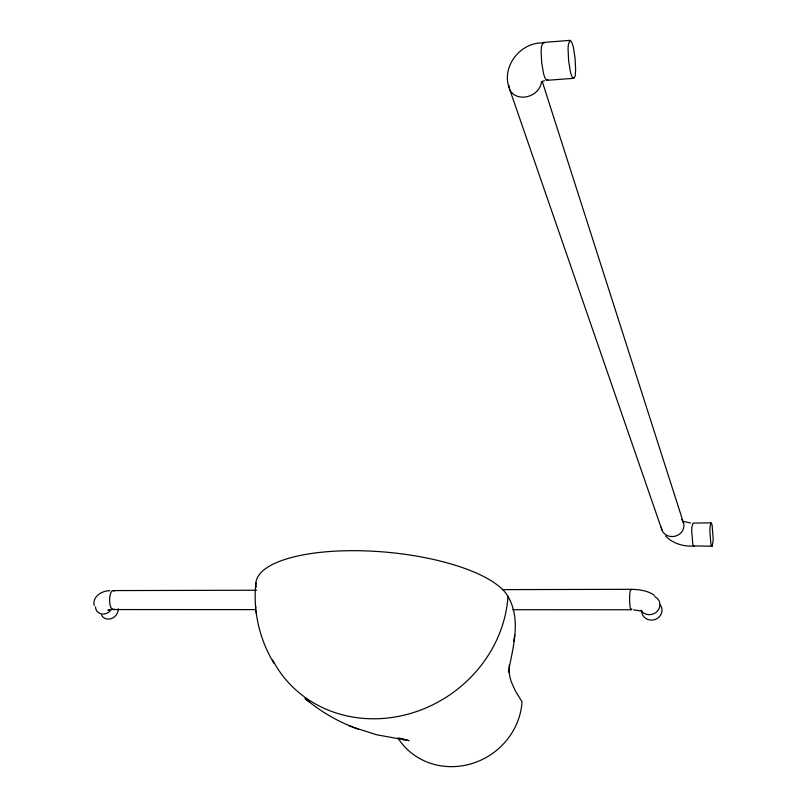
<?xml version="1.0" encoding="UTF-8"?>
<svg xmlns="http://www.w3.org/2000/svg" width="807" height="807" viewBox="0 0 807 807"><rect width="100%" height="100%" fill="white"/><g stroke="black" fill="none" stroke-linecap="round" stroke-linejoin="round"><path stroke-width="1.21" d="M509.177 665.2L509.439 674.138A448.551 131.652 0.9 0 0 511.345 681.955L515.391 690.913L522.038 701.777A68.01 63.733 -33.2 0 1 471.016 763.846A68.01 63.733 -33.2 0 1 397.952 737.971M255.93 582.795C252.843 610.677 259.37 639.346 273.966 663.263M508.39 672.17C512.788 647.799 521.635 619.756 507.986 596.474A127.677 42.398 5.2 0 0 366.61 550.929A127.677 42.398 5.2 0 0 256.162 587.173M514.735 635.22L513.706 641.515M694.413 545.885C684.679 547.096 672.655 543.646 665.614 535.969M547.882 79.57L546.49 80.175L544.937 77.805A30.222 5.225 87.2 0 1 543.514 73.326L541.719 62.815L541.134 51.769A12.983 2.26 87.3 0 1 541.497 46.524L543.091 42.478L570.256 40.35L572.082 43.053A30.404 4.953 87.5 0 1 573.414 47.623L575.068 58.104L575.613 68.988A12.912 2.088 87.4 0 1 575.29 74.183C575.784 77.321 572.587 80.266 571.669 75.838A30.333 4.903 87.4 0 1 570.327 71.339L568.632 60.777L568.078 49.691A13.023 2.118 87.4 0 1 568.41 44.425L569.903 40.37M712.097 546.218L713.005 541.8A8.393 0.938 89.3 0 0 713.126 538.047L712.127 525.428A19.731 2.209 89.4 0 0 711.542 523.43L711.068 522.875L693.021 523.077L691.851 527.496A8.413 1.009 89.3 0 0 691.72 531.278L692.799 543.958A19.63 2.34 89.3 0 0 693.415 545.915L712.097 546.218L711.461 545.774A19.671 2.189 89.3 0 1 710.876 543.807L709.847 531.087A8.433 0.948 89.3 0 1 709.978 527.304L710.906 522.916M109.853 609.497L107.886 610.203L109.47 609.84M542.042 81.426L544.523 80.67M109.873 590.704C101.944 590.623 92.25 596.524 94.147 605.512M546.874 80.327L573.827 78.319M113.02 590.583L256.687 590.23M502.438 589.635L630.983 589.322C639.053 589.493 647.718 590.522 654.447 595.354M113.192 609.557L255.617 609.618M512.738 609.709L631.205 609.759M633.606 609.84L640.657 611.01M690.59 523.047L683.933 521.514M401.815 738.788L409.048 740.644L376.425 734.723L353.516 727.369M399.213 737.941L404.156 739.767L401.916 738.879M309.565 702.272L305.036 698.438C319.249 710.614 335.591 720.308 353.002 727.168M348.392 725.342L357.985 729.145M544.241 43.013C521.705 41.076 500.925 65.841 509.227 87.963M509.641 89.244L661.982 530.108M542.254 81.507L683.59 523.198M255.506 605.754L255.748 608.024M256.051 611.121L256.293 613.451M507.986 596.474A127.355 115.966 -34.2 0 1 407.858 714.205A127.355 115.966 -34.2 0 1 272.645 659.965M681.633 519.537A11.359 10.309 -15 0 1 676.498 535.767A11.359 10.309 -15 0 1 661.357 527.233M541.467 81.749A16.745 13.669 -22.8 0 1 524.913 97.032A16.745 13.669 -22.8 0 1 508.864 85.391M111.981 608.498A9.442 8.221 -45.4 0 1 102.227 614.056A9.442 8.221 -45.4 0 1 95.438 606.844M118.276 608.71A9.381 8.191 -45.4 0 1 111.628 618.515A9.381 8.191 -45.4 0 1 101.541 615.136M114.231 609.033A9.492 3.49 -89.9 0 1 109.611 600.005A9.492 3.49 -89.9 0 1 114.312 591.158M631.79 608.791A10.219 1.493 89.6 0 1 629.601 599.994A10.219 1.493 89.6 0 1 631.538 589.947M654.77 596.585A10.299 9.513 -15.5 0 1 657.039 611.524A10.299 9.513 -15.5 0 1 640.919 610.324M660.005 604.584A10.229 9.472 -15.2 0 1 654.881 619.574A10.229 9.472 -15.2 0 1 641.686 610.576"/></g></svg>
